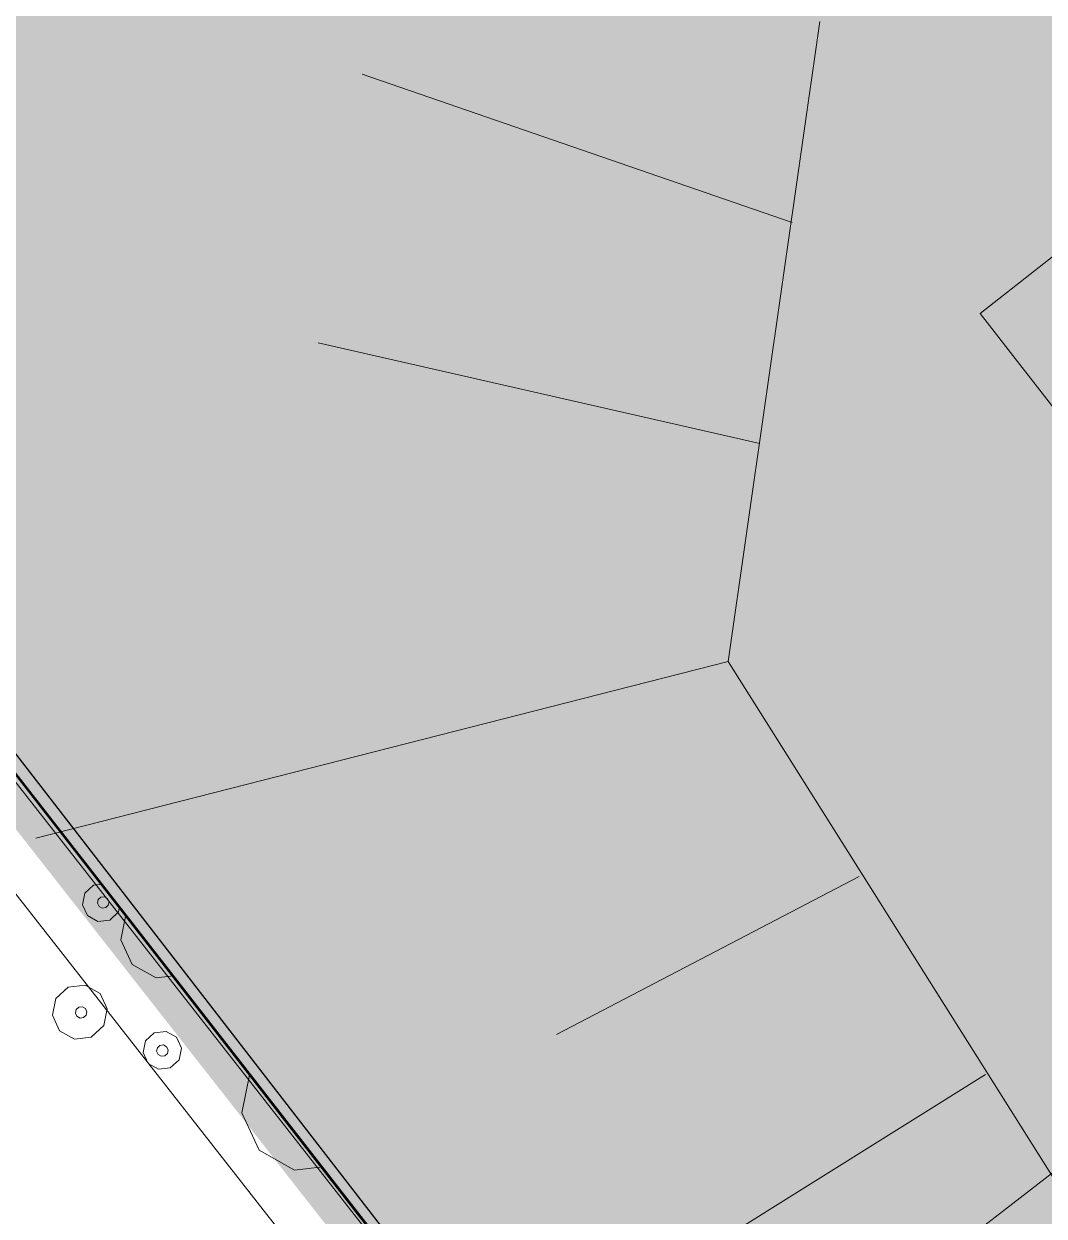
# Model space of a CAD drawing. Header units: metres. Extents: x -2858 to 512, y -1995 to 1252.
# Drawn here: x -566.335 to -563.371, y 417.366 to 420.83 of the extents above; entities that cross this region are included whole.
import ezdxf
from ezdxf.lldxf.tags import DXFTag

# ---------------------------------------------------------------- set-up
doc = ezdxf.new("R2010")
doc.units = ezdxf.units.M
for name, color, linetype in [('Calque commun', 7, 'Continuous'), ('Calque11', 7, 'Continuous'), ('Calque17', 7, 'Continuous'), ('Calque5', 7, 'Continuous')]:
    doc.layers.add(name, color=color, linetype=linetype)
tags = doc.linetypes.add('DASHDOT2', pattern=[0.5, 0.25, -0.125, 0, -0.125]).pattern_tags.tags
tags[10:11] = [DXFTag(74, 4), DXFTag(75, 0), DXFTag(340, '0'), DXFTag(46, 1.0), DXFTag(50, 0.0), DXFTag(44, 0.0), DXFTag(45, 0.0)]
tags[8:9] = [DXFTag(74, 4), DXFTag(75, 0), DXFTag(340, '0'), DXFTag(46, 1.0), DXFTag(50, 0.0), DXFTag(44, 0.0), DXFTag(45, 0.0)]
tags[6:7] = [DXFTag(74, 4), DXFTag(75, 0), DXFTag(340, '0'), DXFTag(46, 1.0), DXFTag(50, 0.0), DXFTag(44, 0.0), DXFTag(45, 0.0)]
tags[4:5] = [DXFTag(74, 4), DXFTag(75, 0), DXFTag(340, '0'), DXFTag(46, 1.0), DXFTag(50, 0.0), DXFTag(44, 0.0), DXFTag(45, 0.0)]
tags = doc.linetypes.add('HIDDEN', pattern=[0.375, 0.25, -0.125]).pattern_tags.tags
tags[6:7] = [DXFTag(74, 4), DXFTag(75, 0), DXFTag(340, '0'), DXFTag(46, 1.0), DXFTag(50, 0.0), DXFTag(44, 0.0), DXFTag(45, 0.0)]
tags[4:5] = [DXFTag(74, 4), DXFTag(75, 0), DXFTag(340, '0'), DXFTag(46, 1.0), DXFTag(50, 0.0), DXFTag(44, 0.0), DXFTag(45, 0.0)]
tags = doc.linetypes.add('HIDDENX2', pattern=[0.75, 0.5, -0.25]).pattern_tags.tags
tags[6:7] = [DXFTag(74, 4), DXFTag(75, 0), DXFTag(340, '0'), DXFTag(46, 1.0), DXFTag(50, 0.0), DXFTag(44, 0.0), DXFTag(45, 0.0)]
tags[4:5] = [DXFTag(74, 4), DXFTag(75, 0), DXFTag(340, '0'), DXFTag(46, 1.0), DXFTag(50, 0.0), DXFTag(44, 0.0), DXFTag(45, 0.0)]

# ---------------------------------------------------------------- blocks, each defined once
blk = doc.blocks.new('geometrebondepartleger')
at = {"layer": 'Calque commun', "color": 3, "linetype": 'HIDDEN', "lineweight": 18}
for p, q in [((127.6994, 67.7265), (142.0277, 145.8978)), ((61.6484, 79.244), (127.6994, 67.7265))]:
    blk.add_line(p, q, dxfattribs=at)
at = {"layer": 'Calque commun', "color": 10, "linetype": 'DASHDOT2', "lineweight": 18, "flags": 128}
blk.add_lwpolyline([(45.2867, 98.0868), (42.9361, 93.8756), (22.4919, 69.3549), (46.896, 54.8213), (60.0219, 76.4824), (130.1549, 64.2531), (145.3143, 148.376), (109.3485, 154.881), (91.263, 130.1164), (87.3779, 124.8321), (86.3313, 123.2789), (83.8109, 118.8118), (74.9183, 102.5858), (72.6157, 98.3586), (63.0649, 85.9136), (45.1583, 97.9611)], close=True, dxfattribs=at)
at = {"layer": 'Calque11', "color": 7, "linetype": 'Continuous', "lineweight": 9}
blk.add_polyline3d([(125.0277, 35.9078, 79), (133.3383, 81.851, 79), (145.3136, 148.3761, 79)], dxfattribs=at)
at = {"layer": 'Calque17', "color": 1, "linetype": 'Continuous', "lineweight": 9}
for points in [[(125.174, 36.6886, 79), (126.5286, 44.1348, 79), (125.0378, 35.9435, 79), (126.4161, 43.4883, 79), (128.681, 56.0642, 79), (129.9759, 63.1341, 79), (132.1933, 75.6042, 79), (133.3383, 81.851, 79), (135.2222, 92.3412, 79), (136.4776, 99.3268, 79), (138.1727, 108.7115, 79), (140.4846, 121.4626, 79), (141.0933, 124.9318, 79)], [(125.3707, 36.6528, 79), (126.7254, 44.0992, 79), (125.2346, 35.9078, 79), (126.6129, 43.4526, 79), (128.8778, 56.0285, 79), (130.1727, 63.0986, 79), (132.3901, 75.5687, 79), (133.5351, 81.8153, 79), (135.4191, 92.3058, 79), (136.6745, 99.2914, 79), (138.3695, 108.676, 79), (140.6815, 121.4274, 79), (141.2903, 124.8972, 79)]]:
    blk.add_polyline3d(points, dxfattribs=at)
at = {"layer": 'Calque5', "color": 30, "linetype": 'Continuous', "lineweight": 9, "true_color": 0xff7f00}
blk.add_trace([(60.0219, 76.4824, 79), (130.1549, 64.2531, 79), (60.015, 76.443, 79), (130.1481, 64.2137, 79)], dxfattribs=at)
blk = doc.blocks.new('DimLine4934')
at = {"layer": 'Calque commun', "color": 1, "linetype": 'Continuous', "lineweight": 9}
blk.add_line((55.1683, 58.9606), (60.8412, 57.9201), dxfattribs=at)
blk = doc.blocks.new('pattern')
at = {"layer": 'Calque commun', "color": 54, "linetype": 'Continuous', "lineweight": 9}
for p, q in [((60.5893, 56.6324), (60.6503, 56.5785)), ((60.6503, 56.5785), (60.6761, 56.4627)), ((60.6761, 56.4627), (60.6289, 56.3538)), ((60.6289, 56.3538), (60.5284, 56.2945)), ((60.6057, 56.097), (60.6355, 56.1146)), ((60.6355, 56.1146), (60.67, 56.1114)), ((60.67, 56.1114), (60.6959, 56.0884)), ((60.592, 56.0653), (60.6057, 56.097)), ((60.6355, 56.0721), (60.6445, 56.0773)), ((60.6445, 56.0773), (60.6548, 56.0764)), ((60.6548, 56.0764), (60.6626, 56.0695)), ((60.6959, 56.0884), (60.7035, 56.0547)), ((60.5995, 56.0315), (60.592, 56.0653)), ((60.6314, 56.0625), (60.6355, 56.0721)), ((60.6337, 56.0524), (60.6314, 56.0625)), ((60.6415, 56.0455), (60.6337, 56.0524)), ((60.6518, 56.0445), (60.6415, 56.0455)), ((60.6607, 56.0498), (60.6518, 56.0445)), ((60.6649, 56.0594), (60.6607, 56.0498)), ((60.6626, 56.0695), (60.6649, 56.0594)), ((60.7035, 56.0547), (60.6897, 56.0229)), ((60.6254, 56.0086), (60.5995, 56.0315)), ((60.6599, 56.0053), (60.6254, 56.0086)), ((60.6897, 56.0229), (60.6599, 56.0053)), ((60.4646, 55.9404), (60.5032, 55.9064)), ((60.5032, 55.9064), (60.5204, 55.8291)), ((60.6647, 55.8604), (60.7073, 55.8855)), ((60.7073, 55.8855), (60.7565, 55.8808)), ((60.7565, 55.8808), (60.7936, 55.8481)), ((60.6451, 55.815), (60.6647, 55.8604)), ((60.7936, 55.8481), (60.8043, 55.7998)), ((60.5204, 55.8291), (60.4889, 55.7566)), ((60.6558, 55.7667), (60.6451, 55.815)), ((60.706, 55.8128), (60.7101, 55.8223)), ((60.7082, 55.8027), (60.706, 55.8128)), ((60.716, 55.7958), (60.7082, 55.8027)), ((60.7101, 55.8223), (60.719, 55.8276)), ((60.719, 55.8276), (60.7294, 55.8266)), ((60.7353, 55.8001), (60.7263, 55.7948)), ((60.7294, 55.8266), (60.7372, 55.8197)), ((60.7394, 55.8096), (60.7353, 55.8001)), ((60.7372, 55.8197), (60.7394, 55.8096)), ((60.8043, 55.7998), (60.7847, 55.7545)), ((60.6929, 55.734), (60.6558, 55.7667)), ((60.7263, 55.7948), (60.716, 55.7958)), ((60.4889, 55.7566), (60.4246, 55.7186)), ((60.7421, 55.7293), (60.6929, 55.734)), ((60.7847, 55.7545), (60.7421, 55.7293)), ((60.4192, 55.6889), (60.4331, 55.6971)), ((60.4331, 55.6971), (60.4676, 55.6938)), ((60.4293, 55.6569), (60.4383, 55.6622)), ((60.4383, 55.6622), (60.4486, 55.6612)), ((60.4486, 55.6612), (60.4564, 55.6543)), ((60.4676, 55.6938), (60.4935, 55.6709)), ((60.4935, 55.6709), (60.5011, 55.6371)), ((60.4252, 55.6474), (60.4293, 55.6569)), ((60.4275, 55.6373), (60.4252, 55.6474)), ((60.4353, 55.6304), (60.4275, 55.6373)), ((60.4456, 55.6294), (60.4353, 55.6304)), ((60.4545, 55.6347), (60.4456, 55.6294)), ((60.4587, 55.6442), (60.4545, 55.6347)), ((60.4564, 55.6543), (60.4587, 55.6442)), ((60.5011, 55.6371), (60.4873, 55.6054)), ((60.423, 55.5911), (60.4045, 55.6074)), ((60.4575, 55.5878), (60.423, 55.5911)), ((60.4873, 55.6054), (60.4575, 55.5878))]:
    blk.add_line(p, q, dxfattribs=at)
at = {"layer": 'Calque commun', "color": 7, "linetype": 'Continuous', "lineweight": 9}
mesh = blk.add_polyface(dxfattribs=at)
corners = [(70.8497, 113.5412), (53.8349, 19.1692), (74.7282, 106.3237), (76.0435, 113.5984), (74.769, 106.1763), (58.8077, 18.2701), (114.1703, 105.207), (114.1703, 98.5387)]
mesh.append_faces([[corners[k] for k in face] for face in [(3, 4, 6)]], dxfattribs={"vtx0": -1, "vtx1": -1, "color": 7})
mesh.append_faces([[corners[k] for k in face] for face in [(3, 2, 4)]], dxfattribs={"vtx0": -1, "vtx2": -1, "color": 7})
mesh.append_faces([[corners[k] for k in face] for face in [(5, 2, 1)]], dxfattribs={"vtx1": -1, "color": 7})
mesh.append_faces([[corners[k] for k in face] for face in [(0, 1, 2), (3, 0, 2)]], dxfattribs={"vtx1": -1, "vtx2": -1, "color": 7})
mesh.append_faces([[corners[k] for k in face] for face in [(4, 7, 6)]], dxfattribs={"vtx2": -1, "color": 7})

msp = doc.modelspace()

# ---------------------------------------------------------------- hatches: boundary and pattern name
at = {"layer": 'Calque commun', "linetype": 'Continuous', "lineweight": 9}
h = msp.add_hatch(color=61, dxfattribs=at)
h.paths.add_polyline_path([(-567.9005, 420.4582), (-558.5984, 408.5922), (-551.8908, 413.7313), (-552.1235, 414.03), (-552.6151, 414.6611), (-553.1068, 415.2922), (-553.1053, 415.2933), (-552.2174, 414.1535), (-553.0363, 415.2016), (-555.1194, 413.5876), (-560.9379, 421.0973), (-555.7132, 425.1454), (-558.0656, 428.2066)])
h.paths.add_polyline_path([(-551.9027, 413.7496), (-551.8898, 413.733), (-551.8738, 413.7452)])

# ---------------------------------------------------------------- linework, layer by layer
at = {"layer": 'Calque commun', "color": 7, "linetype": 'Continuous', "lineweight": 9}
for p, q in [((-564.0229, 420.8366), (-564.289, 418.9781)), ((-564.1028, 420.2529), (-565.3522, 420.6838)), ((-564.1974, 419.6109), (-565.4802, 419.903)), ((-564.289, 418.9781), (-566.2999, 418.4649)), ((-564.289, 418.9781), (-560.1925, 412.4681)), ((-563.9088, 418.3534), (-564.7872, 417.894)), ((-563.5415, 417.778), (-564.3092, 417.2973))]:
    msp.add_line(p, q, dxfattribs=at)
at = {"layer": 'Calque commun', "color": 160, "linetype": 'ByBlock', "lineweight": -2}
msp.add_line((-567.7372, 420.4894), (-552.3943, 400.6679), dxfattribs=at)
at = {"layer": 'Calque commun', "color": 3, "linetype": 'HIDDENX2', "lineweight": 18, "extrusion": (0, 0, -1)}
msp.add_arc((494.5277, 544.1418), 162.6468, 258.823451, 321.396966, dxfattribs=at)
msp.add_arc((494.5277, 544.1418), 162.6468, 258.823451, 321.396966, dxfattribs=at)
msp.add_arc((494.5277, 544.1418), 162.6468, 258.823451, 321.396966, dxfattribs=at)

# ---------------------------------------------------------------- block references
at = {"layer": 'Calque commun', "color": 0, "linetype": 'ByBlock', "lineweight": -2, "rotation": 228.1617603435354}
for name, p in [('geometrebondepartleger', (-528.8356, 560.3039)), ('pattern', (-567.2453, 500.4263))]:
    msp.add_blockref(name, p, dxfattribs=at)
at = {"layer": 'Calque commun', "color": 1, "linetype": 'Continuous', "lineweight": 9, "rotation": 228.1617603435354}
msp.add_blockref('DimLine4934', (-567.2453, 500.4263), dxfattribs=at)

doc.saveas('drawing.dxf')
